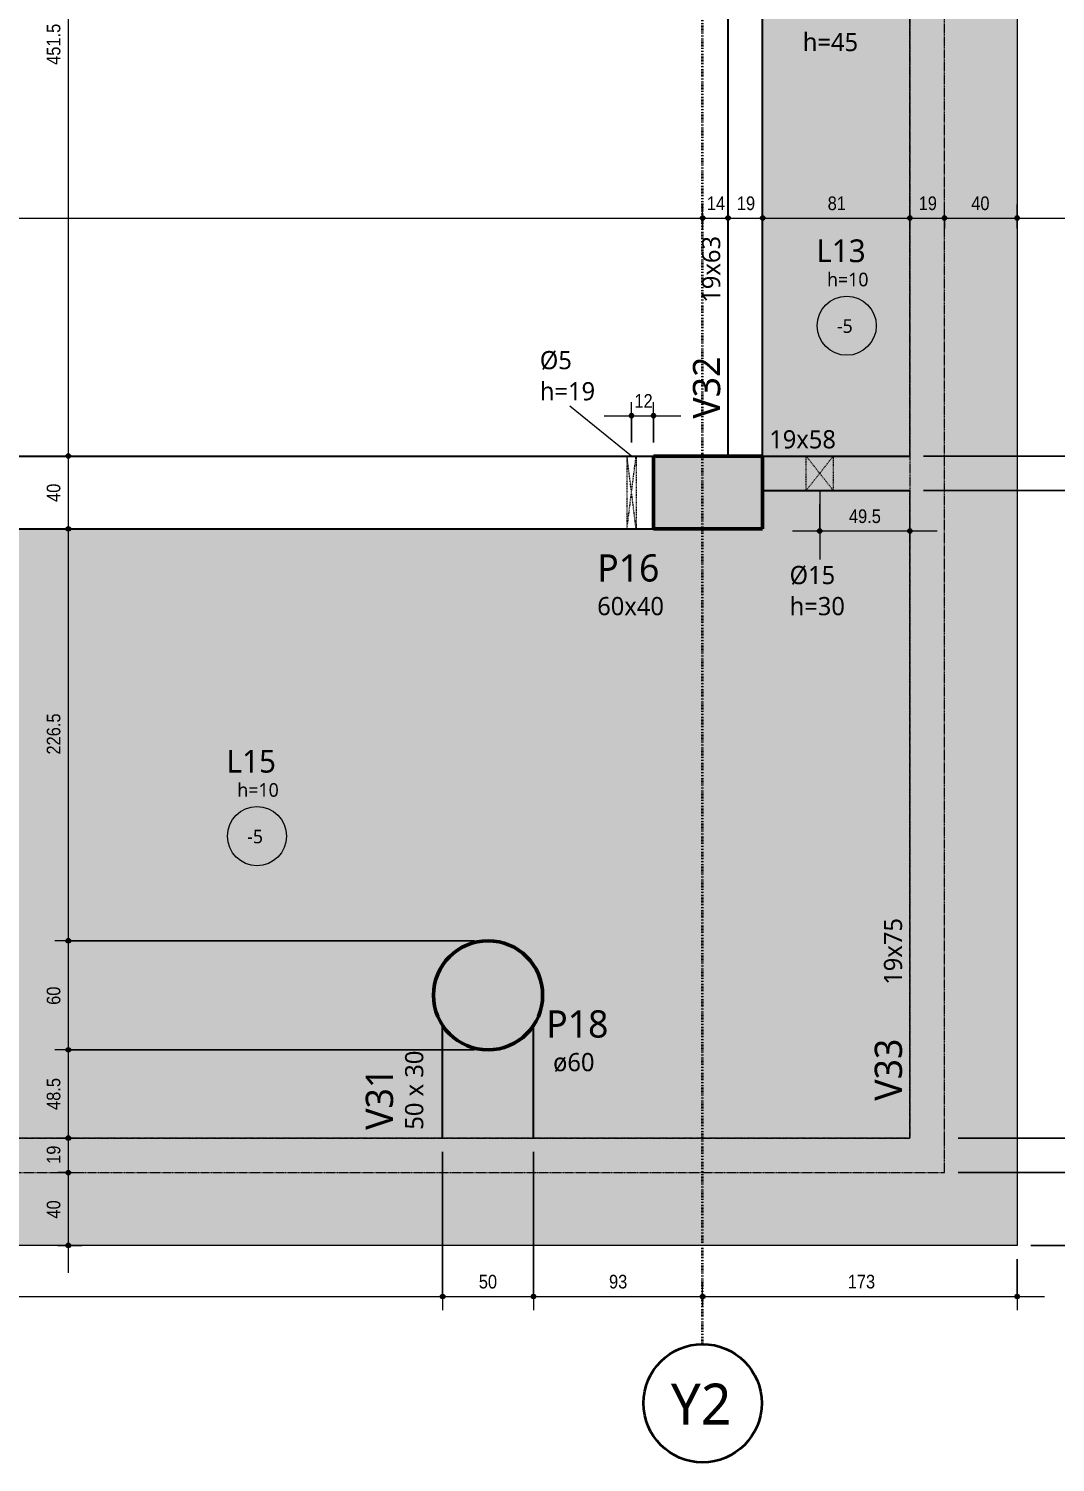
# Model space of a CAD drawing. Header units: centimetres. Extents: x -1475 to 26035, y -1239 to 84208.
# Drawn here: x 4920 to 5485, y -1239 to -451 of the extents above; entities that cross this region are included whole.
import ezdxf

# ---------------------------------------------------------------- set-up
doc = ezdxf.new("R2010")
doc.units = ezdxf.units.CM
for name, pattern in [('Dash dot', [1.5875, 0.635, -0.47625, 0, -0.47625]), ('Hidden', [0.714375, 0.47625, -0.238125]), ('Traço', [0.635, 0.3175, -0.3175])]:
    doc.linetypes.add(name, pattern=pattern)
for name, color, linetype, lineweight in [('A-ANNO-DIMS', 7, 'Continuous', 9), ('A-ANNO-DIMS-50', 7, 'Continuous', 9), ('A-DETL', 7, 'Hidden', 18), ('A-FLOR', 7, 'Continuous', 9), ('A-FLOR-IDEN', 7, 'Continuous', 9), ('A-GENM', 7, 'Continuous', 18), ('A-GENM-HDLN', 7, 'Traço', 18), ('A-GENM-IDEN', 7, 'Continuous', 9), ('S-BEAM', 7, 'Continuous', 9), ('S-BEAM-IDEN', 7, 'Continuous', 9), ('S-COLS', 7, 'Continuous', 9), ('S-COLS-IDEN', 7, 'Continuous', 9), ('S-GRID', 7, 'Continuous', 9), ('S-GRID-IDEN', 7, 'Continuous', 9)]:
    doc.layers.add(name, color=color, linetype=linetype, lineweight=lineweight)
doc.styles.add('Fira Sans', font='', dxfattribs={"width": 0.9, "height": 7.5})
doc.styles.add('Gadugi', font='gadugi.ttf', dxfattribs={"height": 15})
doc.styles.add('Gadugi_1', font='gadugi.ttf', dxfattribs={"height": 10})
doc.styles.add('Gadugi_3', font='gadugi.ttf', dxfattribs={"height": 7.5})
doc.styles.add('Gadugi_4', font='gadugi.ttf', dxfattribs={"height": 12.5})
doc.styles.add('Gadugi_5', font='gadugi.ttf', dxfattribs={"height": 22.5})
doc.styles.get('Fira Sans').set_extended_font_data('Fira Sans')
doc.dimstyles.new('PED_R80_1_5mm_ACIMA_As_ESQ__R00', dxfattribs={"dimscale": 30.48, "dimtxt": 10.229846, "dimasz": 0.328084, "dimexe": 0.246063, "dimexo": 0.246063, "dimgap": 0.049213, "dimtad": 1, "dimdec": 1, "dimrnd": 0.5, "dimdsep": 46, "dimtxsty": 'Fira Sans', "dimblk1": 'DOTSMALL', "dimblk2": 'DOTSMALL', "dimsah": 1, "dimcen": 0.09, "dimdle": 0.492126, "dimazin": 0, "dimtfac": 1, "dimtdec": 4, "dimtix": 1, "dimtmove": 0, "dimatfit": 3, "dimfxl": 1, "dimtvp": 1, "dimtolj": 1, "dimtzin": 0, "dimarcsym": 2})
doc.dimstyles.new('PED_R80_1_5mm_ACIMA_As_ESQ__R00_2', dxfattribs={"dimscale": 30.48, "dimtxt": 10.229846, "dimasz": 0.328084, "dimexe": 0.246063, "dimexo": 0.246063, "dimgap": 0.049213, "dimtad": 1, "dimdec": 1, "dimrnd": 0.5, "dimdsep": 46, "dimtxsty": 'Fira Sans', "dimblk1": 'DOTSMALL', "dimblk2": 'DOTSMALL', "dimsah": 1, "dimcen": 0.09, "dimdle": 0.492126, "dimazin": 0, "dimtfac": 1, "dimtdec": 4, "dimtix": 1, "dimtmove": 2, "dimatfit": 3, "dimfxl": 1, "dimtvp": 1, "dimtolj": 1, "dimtzin": 0, "dimarcsym": 2})

# ---------------------------------------------------------------- blocks, each defined once
blk = doc.blocks.new('PED_FURO_CIRCULAR_R04_2020 _INSTÂNCIA_ - FURO CIRC-V2-PL200 - FORMA DO DUPLEX INFERIOR')
at = {"layer": 'A-GENM-HDLN'}
for p, q in [((7.5, -9.5), (-7.5, 9.5)), ((-7.5, -9.5), (7.5, 9.5)), ((-7.5, -9.5), (-7.5, 9.5)), ((7.5, 9.5), (7.5, -9.5))]:
    blk.add_line(p, q, dxfattribs=at)
blk = doc.blocks.new('PED_FURO_CIRCULAR_R04_2020 _INSTÂNCIA_ - FURO CIRC-3759319-PL200 - FORMA DO DUPLEX INFERIOR')
at = {"layer": 'A-GENM-HDLN'}
for p, q in [((2.5, -20), (-2.5, 20)), ((-2.5, -20), (2.5, 20)), ((-2.5, -20), (-2.5, 20)), ((2.5, 20), (2.5, -20))]:
    blk.add_line(p, q, dxfattribs=at)
blk = doc.blocks.new('PED_TAG_LAJE_R01 - TÍTULO_ESPESSURA_REBAIXO-2413107-PL200 - FORMA DO DUPLEX INFERIOR')
at = {"layer": 'A-FLOR-IDEN'}
blk.add_circle((-0.046, -0.667), 0.325, dxfattribs=at)
blk = doc.blocks.new('Eixo - Y2-2173031-PL200 - FORMA DO DUPLEX INFERIOR')
at = {"layer": 'S-GRID-IDEN', "color": 40, "lineweight": 35, "true_color": 0xffc000}
blk.add_circle((0, 0), 0.65, dxfattribs=at)
blk = doc.blocks.new('DIMBLOCK52-PL200 - FORMA DO DUPLEX INFERIOR')
at = {"layer": 'A-ANNO-DIMS-50', "true_color": 0x000032}
h = blk.add_hatch(color=178, dxfattribs=at)
edge = h.paths.add_edge_path(flags=0)
edge.add_arc((4941.96, -234.25), 1.25, 0, 360)
h = blk.add_hatch(color=178, dxfattribs=at)
edge = h.paths.add_edge_path(flags=0)
edge.add_arc((4941.96, -685.75), 1.25, 0, 360)
at = {"layer": 'A-ANNO-DIMS-50', "color": 178, "true_color": 0x000032}
for p, q in [((4936.23, -234.25), (4949.46, -234.25)), ((4941.96, -234.25), (4936.23, -234.25)), ((4941.96, -234.25), (4941.96, -685.75)), ((4936.23, -685.75), (4949.46, -685.75)), ((4941.96, -685.75), (4936.23, -685.75))]:
    blk.add_line(p, q, dxfattribs=at)
for centre in [(4941.96, -234.25), (4941.96, -685.75)]:
    blk.add_circle(centre, 1.25, dxfattribs=at)
at = {"layer": 'A-ANNO-DIMS-50', "color": 0, "insert": (4930.07, -470.69), "char_height": 7.5, "width": 25.6533, "attachment_point": 1, "rotation": 90, "line_spacing_factor": 1.049215, "style": 'Fira Sans'}
blk.add_mtext('451.5', dxfattribs=at)
blk = doc.blocks.new('_DotSmall')
at = {"color": 0, "linetype": 'ByBlock', "const_width": 0.5}
blk.add_lwpolyline([(-0.0625, 0, 1), (0.0625, 0, 1)], format="xyb", close=True, dxfattribs=at)
blk = doc.blocks.new('DIMBLOCK53-PL200 - FORMA DO DUPLEX INFERIOR')
at = {"layer": 'A-ANNO-DIMS-50', "true_color": 0x000032}
h = blk.add_hatch(color=178, dxfattribs=at)
edge = h.paths.add_edge_path(flags=0)
edge.add_arc((4941.96, -685.75), 1.25, 0, 360)
h = blk.add_hatch(color=178, dxfattribs=at)
edge = h.paths.add_edge_path(flags=0)
edge.add_arc((4941.96, -725.75), 1.25, 0, 360)
at = {"layer": 'A-ANNO-DIMS-50', "color": 178, "true_color": 0x000032}
for p, q in [((4936.23, -685.75), (4949.46, -685.75)), ((4941.96, -685.75), (4936.23, -685.75)), ((4941.96, -685.75), (4941.96, -725.75)), ((4936.23, -725.75), (4949.46, -725.75)), ((4941.96, -725.75), (4936.23, -725.75))]:
    blk.add_line(p, q, dxfattribs=at)
for centre in [(4941.96, -685.75), (4941.96, -725.75)]:
    blk.add_circle(centre, 1.25, dxfattribs=at)
at = {"layer": 'A-ANNO-DIMS-50', "color": 0, "insert": (4930.07, -711), "char_height": 7.5, "width": 12.5906, "attachment_point": 1, "rotation": 90, "line_spacing_factor": 1.049215, "style": 'Fira Sans'}
blk.add_mtext('40', dxfattribs=at)
blk = doc.blocks.new('DIMBLOCK54-PL200 - FORMA DO DUPLEX INFERIOR')
at = {"layer": 'A-ANNO-DIMS-50', "true_color": 0x000032}
h = blk.add_hatch(color=178, dxfattribs=at)
edge = h.paths.add_edge_path(flags=0)
edge.add_arc((4941.96, -725.75), 1.25, 0, 360)
h = blk.add_hatch(color=178, dxfattribs=at)
edge = h.paths.add_edge_path(flags=0)
edge.add_arc((4941.96, -952.25), 1.25, 0, 360)
at = {"layer": 'A-ANNO-DIMS-50', "color": 178, "true_color": 0x000032}
for p, q in [((4936.23, -725.75), (4949.46, -725.75)), ((4941.96, -725.75), (4936.23, -725.75)), ((4941.96, -725.75), (4941.96, -952.25)), ((5165.33, -952.25), (4934.46, -952.25)), ((4941.96, -952.25), (5165.33, -952.25))]:
    blk.add_line(p, q, dxfattribs=at)
for centre in [(4941.96, -725.75), (4941.96, -952.25)]:
    blk.add_circle(centre, 1.25, dxfattribs=at)
at = {"layer": 'A-ANNO-DIMS-50', "color": 0, "insert": (4930.07, -849.89), "char_height": 7.5, "width": 26.1255, "attachment_point": 1, "rotation": 90, "line_spacing_factor": 1.049215, "style": 'Fira Sans'}
blk.add_mtext('226.5', dxfattribs=at)
blk = doc.blocks.new('DIMBLOCK55-PL200 - FORMA DO DUPLEX INFERIOR')
at = {"layer": 'A-ANNO-DIMS-50', "true_color": 0x000032}
h = blk.add_hatch(color=178, dxfattribs=at)
edge = h.paths.add_edge_path(flags=0)
edge.add_arc((4941.96, -952.25), 1.25, 0, 360)
h = blk.add_hatch(color=178, dxfattribs=at)
edge = h.paths.add_edge_path(flags=0)
edge.add_arc((4941.96, -1012.25), 1.25, 0, 360)
at = {"layer": 'A-ANNO-DIMS-50', "color": 178, "true_color": 0x000032}
for p, q in [((5165.33, -952.25), (4934.46, -952.25)), ((4941.96, -952.25), (4941.96, -1012.25)), ((4941.96, -952.25), (5165.33, -952.25)), ((5165.33, -1012.25), (4934.46, -1012.25)), ((4941.96, -1012.25), (5165.33, -1012.25))]:
    blk.add_line(p, q, dxfattribs=at)
for centre in [(4941.96, -952.25), (4941.96, -1012.25)]:
    blk.add_circle(centre, 1.25, dxfattribs=at)
at = {"layer": 'A-ANNO-DIMS-50', "color": 0, "insert": (4930.07, -987.5), "char_height": 7.5, "width": 12.5906, "attachment_point": 1, "rotation": 90, "line_spacing_factor": 1.049215, "style": 'Fira Sans'}
blk.add_mtext('60', dxfattribs=at)
blk = doc.blocks.new('DIMBLOCK56-PL200 - FORMA DO DUPLEX INFERIOR')
at = {"layer": 'A-ANNO-DIMS-50', "true_color": 0x000032}
h = blk.add_hatch(color=178, dxfattribs=at)
edge = h.paths.add_edge_path(flags=0)
edge.add_arc((4941.96, -1012.25), 1.25, 0, 360)
h = blk.add_hatch(color=178, dxfattribs=at)
edge = h.paths.add_edge_path(flags=0)
edge.add_arc((4941.96, -1060.75), 1.25, 0, 360)
at = {"layer": 'A-ANNO-DIMS-50', "color": 178, "true_color": 0x000032}
for p, q in [((5165.33, -1012.25), (4934.46, -1012.25)), ((4941.96, -1012.25), (4941.96, -1060.75)), ((4941.96, -1012.25), (5165.33, -1012.25)), ((4936.23, -1060.75), (4949.46, -1060.75)), ((4941.96, -1060.75), (4936.23, -1060.75))]:
    blk.add_line(p, q, dxfattribs=at)
for centre in [(4941.96, -1012.25), (4941.96, -1060.75)]:
    blk.add_circle(centre, 1.25, dxfattribs=at)
at = {"layer": 'A-ANNO-DIMS-50', "color": 0, "insert": (4930.07, -1045.29), "char_height": 7.5, "width": 21.0892, "attachment_point": 1, "rotation": 90, "line_spacing_factor": 1.049215, "style": 'Fira Sans'}
blk.add_mtext('48.5', dxfattribs=at)
blk = doc.blocks.new('DIMBLOCK57-PL200 - FORMA DO DUPLEX INFERIOR')
at = {"layer": 'A-ANNO-DIMS-50', "true_color": 0x000032}
h = blk.add_hatch(color=178, dxfattribs=at)
edge = h.paths.add_edge_path(flags=0)
edge.add_arc((4941.96, -1060.75), 1.25, 0, 360)
h = blk.add_hatch(color=178, dxfattribs=at)
edge = h.paths.add_edge_path(flags=0)
edge.add_arc((4941.96, -1079.75), 1.25, 0, 360)
at = {"layer": 'A-ANNO-DIMS-50', "color": 178, "true_color": 0x000032}
for p, q in [((4936.23, -1060.75), (4949.46, -1060.75)), ((4941.96, -1060.75), (4936.23, -1060.75)), ((4941.96, -1060.75), (4941.96, -1079.75)), ((4936.23, -1079.75), (4949.46, -1079.75)), ((4941.96, -1079.75), (4936.23, -1079.75))]:
    blk.add_line(p, q, dxfattribs=at)
for centre in [(4941.96, -1060.75), (4941.96, -1079.75)]:
    blk.add_circle(centre, 1.25, dxfattribs=at)
at = {"layer": 'A-ANNO-DIMS-50', "color": 0, "insert": (4930.07, -1074.91), "char_height": 7.5, "width": 11.1741, "attachment_point": 1, "rotation": 90, "line_spacing_factor": 1.049215, "style": 'Fira Sans'}
blk.add_mtext('19', dxfattribs=at)
blk = doc.blocks.new('DIMBLOCK58-PL200 - FORMA DO DUPLEX INFERIOR')
at = {"layer": 'A-ANNO-DIMS-50', "true_color": 0x000032}
h = blk.add_hatch(color=178, dxfattribs=at)
edge = h.paths.add_edge_path(flags=0)
edge.add_arc((4941.96, -1079.75), 1.25, 0, 360)
h = blk.add_hatch(color=178, dxfattribs=at)
edge = h.paths.add_edge_path(flags=0)
edge.add_arc((4941.96, -1119.75), 1.25, 0, 360)
at = {"layer": 'A-ANNO-DIMS-50', "color": 178, "true_color": 0x000032}
for p, q in [((4936.23, -1079.75), (4949.46, -1079.75)), ((4941.96, -1079.75), (4936.23, -1079.75)), ((4941.96, -1079.75), (4941.96, -1134.75)), ((4936.23, -1119.75), (4949.46, -1119.75)), ((4941.96, -1119.75), (4936.23, -1119.75))]:
    blk.add_line(p, q, dxfattribs=at)
for centre in [(4941.96, -1079.75), (4941.96, -1119.75)]:
    blk.add_circle(centre, 1.25, dxfattribs=at)
at = {"layer": 'A-ANNO-DIMS-50', "color": 0, "insert": (4930.07, -1105), "char_height": 7.5, "width": 12.5906, "attachment_point": 1, "rotation": 90, "line_spacing_factor": 1.049215, "style": 'Fira Sans'}
blk.add_mtext('40', dxfattribs=at)
blk = doc.blocks.new('DIMBLOCK65-PL200 - FORMA DO DUPLEX INFERIOR')
at = {"layer": 'A-ANNO-DIMS-50', "true_color": 0x000032}
h = blk.add_hatch(color=178, dxfattribs=at)
edge = h.paths.add_edge_path(flags=0)
edge.add_arc((5528.12, -389.75), 1.25, 0, 360)
h = blk.add_hatch(color=178, dxfattribs=at)
edge = h.paths.add_edge_path(flags=0)
edge.add_arc((5528.12, -685.75), 1.25, 0, 360)
at = {"layer": 'A-ANNO-DIMS-50', "color": 178, "true_color": 0x000032}
for p, q in [((5431.33, -389.75), (5535.62, -389.75)), ((5528.12, -389.75), (5431.33, -389.75)), ((5528.12, -389.75), (5528.12, -685.75)), ((5412.33, -685.75), (5535.62, -685.75)), ((5528.12, -685.75), (5412.33, -685.75))]:
    blk.add_line(p, q, dxfattribs=at)
for centre in [(5528.12, -389.75), (5528.12, -685.75)]:
    blk.add_circle(centre, 1.25, dxfattribs=at)
at = {"layer": 'A-ANNO-DIMS-50', "color": 0, "insert": (5516.23, -545.23), "char_height": 7.5, "width": 17.9416, "attachment_point": 1, "rotation": 90, "line_spacing_factor": 1.049215, "style": 'Fira Sans'}
blk.add_mtext('296', dxfattribs=at)
blk = doc.blocks.new('DIMBLOCK66-PL200 - FORMA DO DUPLEX INFERIOR')
at = {"layer": 'A-ANNO-DIMS-50', "true_color": 0x000032}
h = blk.add_hatch(color=178, dxfattribs=at)
edge = h.paths.add_edge_path(flags=0)
edge.add_arc((5528.12, -685.75), 1.25, 0, 360)
h = blk.add_hatch(color=178, dxfattribs=at)
edge = h.paths.add_edge_path(flags=0)
edge.add_arc((5528.12, -704.75), 1.25, 0, 360)
at = {"layer": 'A-ANNO-DIMS-50', "color": 178, "true_color": 0x000032}
for p, q in [((5412.33, -685.75), (5535.62, -685.75)), ((5528.12, -685.75), (5412.33, -685.75)), ((5528.12, -685.75), (5528.12, -704.75)), ((5412.33, -704.75), (5535.62, -704.75)), ((5528.12, -704.75), (5412.33, -704.75))]:
    blk.add_line(p, q, dxfattribs=at)
for centre in [(5528.12, -685.75), (5528.12, -704.75)]:
    blk.add_circle(centre, 1.25, dxfattribs=at)
at = {"layer": 'A-ANNO-DIMS-50', "color": 0, "insert": (5516.23, -699.91), "char_height": 7.5, "width": 11.1741, "attachment_point": 1, "rotation": 90, "line_spacing_factor": 1.049215, "style": 'Fira Sans'}
blk.add_mtext('19', dxfattribs=at)
blk = doc.blocks.new('DIMBLOCK67-PL200 - FORMA DO DUPLEX INFERIOR')
at = {"layer": 'A-ANNO-DIMS-50', "true_color": 0x000032}
h = blk.add_hatch(color=178, dxfattribs=at)
edge = h.paths.add_edge_path(flags=0)
edge.add_arc((5528.12, -704.75), 1.25, 0, 360)
h = blk.add_hatch(color=178, dxfattribs=at)
edge = h.paths.add_edge_path(flags=0)
edge.add_arc((5528.12, -1060.75), 1.25, 0, 360)
at = {"layer": 'A-ANNO-DIMS-50', "color": 178, "true_color": 0x000032}
for p, q in [((5412.33, -704.75), (5535.62, -704.75)), ((5528.12, -704.75), (5412.33, -704.75)), ((5528.12, -704.75), (5528.12, -1060.75)), ((5431.33, -1060.75), (5535.62, -1060.75)), ((5528.12, -1060.75), (5431.33, -1060.75))]:
    blk.add_line(p, q, dxfattribs=at)
for centre in [(5528.12, -704.75), (5528.12, -1060.75)]:
    blk.add_circle(centre, 1.25, dxfattribs=at)
at = {"layer": 'A-ANNO-DIMS-50', "color": 0, "insert": (5516.23, -890.16), "char_height": 7.5, "width": 17.7842, "attachment_point": 1, "rotation": 90, "line_spacing_factor": 1.049215, "style": 'Fira Sans'}
blk.add_mtext('356', dxfattribs=at)
blk = doc.blocks.new('DIMBLOCK68-PL200 - FORMA DO DUPLEX INFERIOR')
at = {"layer": 'A-ANNO-DIMS-50', "true_color": 0x000032}
h = blk.add_hatch(color=178, dxfattribs=at)
edge = h.paths.add_edge_path(flags=0)
edge.add_arc((5528.12, -1060.75), 1.25, 0, 360)
h = blk.add_hatch(color=178, dxfattribs=at)
edge = h.paths.add_edge_path(flags=0)
edge.add_arc((5528.12, -1079.75), 1.25, 0, 360)
at = {"layer": 'A-ANNO-DIMS-50', "color": 178, "true_color": 0x000032}
for p, q in [((5431.33, -1060.75), (5535.62, -1060.75)), ((5528.12, -1060.75), (5431.33, -1060.75)), ((5528.12, -1060.75), (5528.12, -1079.75)), ((5431.33, -1079.75), (5535.62, -1079.75)), ((5528.12, -1079.75), (5431.33, -1079.75))]:
    blk.add_line(p, q, dxfattribs=at)
for centre in [(5528.12, -1060.75), (5528.12, -1079.75)]:
    blk.add_circle(centre, 1.25, dxfattribs=at)
at = {"layer": 'A-ANNO-DIMS-50', "color": 0, "insert": (5516.23, -1074.91), "char_height": 7.5, "width": 11.1741, "attachment_point": 1, "rotation": 90, "line_spacing_factor": 1.049215, "style": 'Fira Sans'}
blk.add_mtext('19', dxfattribs=at)
blk = doc.blocks.new('DIMBLOCK69-PL200 - FORMA DO DUPLEX INFERIOR')
at = {"layer": 'A-ANNO-DIMS-50', "true_color": 0x000032}
h = blk.add_hatch(color=178, dxfattribs=at)
edge = h.paths.add_edge_path(flags=0)
edge.add_arc((5528.12, -1079.75), 1.25, 0, 360)
h = blk.add_hatch(color=178, dxfattribs=at)
edge = h.paths.add_edge_path(flags=0)
edge.add_arc((5528.12, -1119.75), 1.25, 0, 360)
at = {"layer": 'A-ANNO-DIMS-50', "color": 178, "true_color": 0x000032}
for p, q in [((5431.33, -1079.75), (5535.62, -1079.75)), ((5528.12, -1079.75), (5431.33, -1079.75)), ((5528.12, -1079.75), (5528.12, -1134.75)), ((5471.33, -1119.75), (5535.62, -1119.75)), ((5528.12, -1119.75), (5471.33, -1119.75))]:
    blk.add_line(p, q, dxfattribs=at)
for centre in [(5528.12, -1079.75), (5528.12, -1119.75)]:
    blk.add_circle(centre, 1.25, dxfattribs=at)
at = {"layer": 'A-ANNO-DIMS-50', "color": 0, "insert": (5516.23, -1105), "char_height": 7.5, "width": 12.5906, "attachment_point": 1, "rotation": 90, "line_spacing_factor": 1.049215, "style": 'Fira Sans'}
blk.add_mtext('40', dxfattribs=at)
blk = doc.blocks.new('DIMBLOCK81-PL200 - FORMA DO DUPLEX INFERIOR')
at = {"layer": 'A-ANNO-DIMS-50', "true_color": 0x000032}
h = blk.add_hatch(color=178, dxfattribs=at)
edge = h.paths.add_edge_path(flags=0)
edge.add_arc((4521.83, -1147.81), 1.25, 0, 360)
h = blk.add_hatch(color=178, dxfattribs=at)
edge = h.paths.add_edge_path(flags=0)
edge.add_arc((5147.83, -1147.81), 1.25, 0, 360)
at = {"layer": 'A-ANNO-DIMS-50', "color": 178, "true_color": 0x000032}
for p, q in [((5147.83, -1068.25), (5147.83, -1155.31)), ((5147.83, -1147.81), (5147.83, -1068.25)), ((4521.83, -1087.25), (4521.83, -1155.31)), ((4521.83, -1147.81), (4521.83, -1087.25)), ((4521.83, -1147.81), (5147.83, -1147.81))]:
    blk.add_line(p, q, dxfattribs=at)
for centre in [(4521.83, -1147.81), (5147.83, -1147.81)]:
    blk.add_circle(centre, 1.25, dxfattribs=at)
at = {"layer": 'A-ANNO-DIMS-50', "color": 0, "insert": (4827.35, -1135.92), "char_height": 7.5, "width": 17.9416, "attachment_point": 1, "rotation": 0.00004, "line_spacing_factor": 1.049215, "style": 'Fira Sans'}
blk.add_mtext('626', dxfattribs=at)
blk = doc.blocks.new('DIMBLOCK82-PL200 - FORMA DO DUPLEX INFERIOR')
at = {"layer": 'A-ANNO-DIMS-50', "true_color": 0x000032}
h = blk.add_hatch(color=178, dxfattribs=at)
edge = h.paths.add_edge_path(flags=0)
edge.add_arc((5147.83, -1147.81), 1.25, 0, 360)
h = blk.add_hatch(color=178, dxfattribs=at)
edge = h.paths.add_edge_path(flags=0)
edge.add_arc((5197.83, -1147.81), 1.25, 0, 360)
at = {"layer": 'A-ANNO-DIMS-50', "color": 178, "true_color": 0x000032}
for p, q in [((5147.83, -1068.25), (5147.83, -1155.31)), ((5147.83, -1147.81), (5147.83, -1068.25)), ((5197.83, -1068.25), (5197.83, -1155.31)), ((5197.83, -1147.81), (5197.83, -1068.25)), ((5147.83, -1147.81), (5197.83, -1147.81))]:
    blk.add_line(p, q, dxfattribs=at)
for centre in [(5147.83, -1147.81), (5197.83, -1147.81)]:
    blk.add_circle(centre, 1.25, dxfattribs=at)
at = {"layer": 'A-ANNO-DIMS-50', "color": 0, "insert": (5167.72, -1135.92), "char_height": 7.5, "width": 12.2758, "attachment_point": 1, "rotation": 0.00004, "line_spacing_factor": 1.049215, "style": 'Fira Sans'}
blk.add_mtext('50', dxfattribs=at)
blk = doc.blocks.new('DIMBLOCK83-PL200 - FORMA DO DUPLEX INFERIOR')
at = {"layer": 'A-ANNO-DIMS-50', "true_color": 0x000032}
h = blk.add_hatch(color=178, dxfattribs=at)
edge = h.paths.add_edge_path(flags=0)
edge.add_arc((5197.83, -1147.81), 1.25, 0, 360)
h = blk.add_hatch(color=178, dxfattribs=at)
edge = h.paths.add_edge_path(flags=0)
edge.add_arc((5290.83, -1147.81), 1.25, 0, 360)
at = {"layer": 'A-ANNO-DIMS-50', "color": 178, "true_color": 0x000032}
for p, q in [((5197.83, -1068.25), (5197.83, -1155.31)), ((5197.83, -1147.81), (5197.83, -1068.25)), ((5290.83, -1153.54), (5290.83, -1140.31)), ((5197.83, -1147.81), (5290.83, -1147.81)), ((5290.83, -1147.81), (5290.83, -1153.54))]:
    blk.add_line(p, q, dxfattribs=at)
for centre in [(5197.83, -1147.81), (5290.83, -1147.81)]:
    blk.add_circle(centre, 1.25, dxfattribs=at)
at = {"layer": 'A-ANNO-DIMS-50', "color": 0, "insert": (5239.35, -1135.92), "char_height": 7.5, "width": 11.9611, "attachment_point": 1, "rotation": 0.00004, "line_spacing_factor": 1.049215, "style": 'Fira Sans'}
blk.add_mtext('93', dxfattribs=at)
blk = doc.blocks.new('DIMBLOCK84-PL200 - FORMA DO DUPLEX INFERIOR')
at = {"layer": 'A-ANNO-DIMS-50', "true_color": 0x000032}
h = blk.add_hatch(color=178, dxfattribs=at)
edge = h.paths.add_edge_path(flags=0)
edge.add_arc((5290.83, -1147.81), 1.25, 0, 360)
h = blk.add_hatch(color=178, dxfattribs=at)
edge = h.paths.add_edge_path(flags=0)
edge.add_arc((5463.83, -1147.81), 1.25, 0, 360)
at = {"layer": 'A-ANNO-DIMS-50', "color": 178, "true_color": 0x000032}
for p, q in [((5463.83, -1127.25), (5463.83, -1155.31)), ((5463.83, -1147.81), (5463.83, -1127.25)), ((5290.83, -1153.54), (5290.83, -1140.31)), ((5290.83, -1147.81), (5478.83, -1147.81)), ((5290.83, -1147.81), (5290.83, -1153.54))]:
    blk.add_line(p, q, dxfattribs=at)
for centre in [(5290.83, -1147.81), (5463.83, -1147.81)]:
    blk.add_circle(centre, 1.25, dxfattribs=at)
at = {"layer": 'A-ANNO-DIMS-50', "color": 0, "insert": (5370.64, -1135.92), "char_height": 7.5, "width": 16.053, "attachment_point": 1, "rotation": 0.00004, "line_spacing_factor": 1.049215, "style": 'Fira Sans'}
blk.add_mtext('173', dxfattribs=at)
blk = doc.blocks.new('DIMBLOCK97-PL200 - FORMA DO DUPLEX INFERIOR')
at = {"layer": 'A-ANNO-DIMS-50', "true_color": 0x000032}
h = blk.add_hatch(color=178, dxfattribs=at)
edge = h.paths.add_edge_path(flags=0)
edge.add_arc((4521.83, -554.92), 1.25, 0, 360)
h = blk.add_hatch(color=178, dxfattribs=at)
edge = h.paths.add_edge_path(flags=0)
edge.add_arc((5290.83, -554.92), 1.25, 0, 360)
at = {"layer": 'A-ANNO-DIMS-50', "color": 178, "true_color": 0x000032}
for p, q in [((4521.83, -678.25), (4521.83, -547.42)), ((5290.83, -560.66), (5290.83, -547.42)), ((4521.83, -554.92), (5290.83, -554.92)), ((4521.83, -554.92), (4521.83, -678.25)), ((5290.83, -554.92), (5290.83, -560.66))]:
    blk.add_line(p, q, dxfattribs=at)
for centre in [(4521.83, -554.92), (5290.83, -554.92)]:
    blk.add_circle(centre, 1.25, dxfattribs=at)
at = {"layer": 'A-ANNO-DIMS-50', "color": 0, "insert": (4899.05, -543.04), "char_height": 7.5, "width": 17.4694, "attachment_point": 1, "rotation": 0.00004, "line_spacing_factor": 1.049215, "style": 'Fira Sans'}
blk.add_mtext('769', dxfattribs=at)
blk = doc.blocks.new('DIMBLOCK98-PL200 - FORMA DO DUPLEX INFERIOR')
at = {"layer": 'A-ANNO-DIMS-50', "true_color": 0x000032}
h = blk.add_hatch(color=178, dxfattribs=at)
edge = h.paths.add_edge_path(flags=0)
edge.add_arc((5290.83, -554.92), 1.25, 0, 360)
h = blk.add_hatch(color=178, dxfattribs=at)
edge = h.paths.add_edge_path(flags=0)
edge.add_arc((5304.83, -554.92), 1.25, 0, 360)
at = {"layer": 'A-ANNO-DIMS-50', "color": 178, "true_color": 0x000032}
for p, q in [((5290.83, -560.66), (5290.83, -547.42)), ((5304.83, -560.66), (5304.83, -547.42)), ((5290.83, -554.92), (5304.83, -554.92)), ((5290.83, -554.92), (5290.83, -560.66)), ((5304.83, -554.92), (5304.83, -560.66))]:
    blk.add_line(p, q, dxfattribs=at)
for centre in [(5290.83, -554.92), (5304.83, -554.92)]:
    blk.add_circle(centre, 1.25, dxfattribs=at)
at = {"layer": 'A-ANNO-DIMS-50', "color": 0, "insert": (5293.17, -543.04), "char_height": 7.5, "width": 11.1741, "attachment_point": 1, "rotation": 0.00004, "line_spacing_factor": 1.049215, "style": 'Fira Sans'}
blk.add_mtext('14', dxfattribs=at)
blk = doc.blocks.new('DIMBLOCK99-PL200 - FORMA DO DUPLEX INFERIOR')
at = {"layer": 'A-ANNO-DIMS-50', "true_color": 0x000032}
h = blk.add_hatch(color=178, dxfattribs=at)
edge = h.paths.add_edge_path(flags=0)
edge.add_arc((5304.83, -554.92), 1.25, 0, 360)
h = blk.add_hatch(color=178, dxfattribs=at)
edge = h.paths.add_edge_path(flags=0)
edge.add_arc((5323.83, -554.92), 1.25, 0, 360)
at = {"layer": 'A-ANNO-DIMS-50', "color": 178, "true_color": 0x000032}
for p, q in [((5304.83, -560.66), (5304.83, -547.42)), ((5323.83, -560.66), (5323.83, -547.42)), ((5304.83, -554.92), (5323.83, -554.92)), ((5304.83, -554.92), (5304.83, -560.66)), ((5323.83, -554.92), (5323.83, -560.66))]:
    blk.add_line(p, q, dxfattribs=at)
for centre in [(5304.83, -554.92), (5323.83, -554.92)]:
    blk.add_circle(centre, 1.25, dxfattribs=at)
at = {"layer": 'A-ANNO-DIMS-50', "color": 0, "insert": (5309.67, -543.04), "char_height": 7.5, "width": 11.1741, "attachment_point": 1, "rotation": 0.00004, "line_spacing_factor": 1.049215, "style": 'Fira Sans'}
blk.add_mtext('19', dxfattribs=at)
blk = doc.blocks.new('DIMBLOCK100-PL200 - FORMA DO DUPLEX INFERIOR')
at = {"layer": 'A-ANNO-DIMS-50', "true_color": 0x000032}
h = blk.add_hatch(color=178, dxfattribs=at)
edge = h.paths.add_edge_path(flags=0)
edge.add_arc((5323.83, -554.92), 1.25, 0, 360)
h = blk.add_hatch(color=178, dxfattribs=at)
edge = h.paths.add_edge_path(flags=0)
edge.add_arc((5404.83, -554.92), 1.25, 0, 360)
at = {"layer": 'A-ANNO-DIMS-50', "color": 178, "true_color": 0x000032}
for p, q in [((5323.83, -560.66), (5323.83, -547.42)), ((5404.83, -560.66), (5404.83, -547.42)), ((5323.83, -554.92), (5404.83, -554.92)), ((5323.83, -554.92), (5323.83, -560.66)), ((5404.83, -554.92), (5404.83, -560.66))]:
    blk.add_line(p, q, dxfattribs=at)
for centre in [(5323.83, -554.92), (5404.83, -554.92)]:
    blk.add_circle(centre, 1.25, dxfattribs=at)
at = {"layer": 'A-ANNO-DIMS-50', "color": 0, "insert": (5359.61, -543.04), "char_height": 7.5, "width": 11.3315, "attachment_point": 1, "rotation": 0.00004, "line_spacing_factor": 1.049215, "style": 'Fira Sans'}
blk.add_mtext('81', dxfattribs=at)
blk = doc.blocks.new('DIMBLOCK101-PL200 - FORMA DO DUPLEX INFERIOR')
at = {"layer": 'A-ANNO-DIMS-50', "true_color": 0x000032}
h = blk.add_hatch(color=178, dxfattribs=at)
edge = h.paths.add_edge_path(flags=0)
edge.add_arc((5404.83, -554.92), 1.25, 0, 360)
h = blk.add_hatch(color=178, dxfattribs=at)
edge = h.paths.add_edge_path(flags=0)
edge.add_arc((5423.83, -554.92), 1.25, 0, 360)
at = {"layer": 'A-ANNO-DIMS-50', "color": 178, "true_color": 0x000032}
for p, q in [((5404.83, -560.66), (5404.83, -547.42)), ((5423.83, -560.66), (5423.83, -547.42)), ((5404.83, -554.92), (5423.83, -554.92)), ((5404.83, -554.92), (5404.83, -560.66)), ((5423.83, -554.92), (5423.83, -560.66))]:
    blk.add_line(p, q, dxfattribs=at)
for centre in [(5404.83, -554.92), (5423.83, -554.92)]:
    blk.add_circle(centre, 1.25, dxfattribs=at)
at = {"layer": 'A-ANNO-DIMS-50', "color": 0, "insert": (5409.67, -543.04), "char_height": 7.5, "width": 11.1741, "attachment_point": 1, "rotation": 0.00004, "line_spacing_factor": 1.049215, "style": 'Fira Sans'}
blk.add_mtext('19', dxfattribs=at)
blk = doc.blocks.new('DIMBLOCK102-PL200 - FORMA DO DUPLEX INFERIOR')
at = {"layer": 'A-ANNO-DIMS-50', "true_color": 0x000032}
h = blk.add_hatch(color=178, dxfattribs=at)
edge = h.paths.add_edge_path(flags=0)
edge.add_arc((5423.83, -554.92), 1.25, 0, 360)
h = blk.add_hatch(color=178, dxfattribs=at)
edge = h.paths.add_edge_path(flags=0)
edge.add_arc((5463.83, -554.92), 1.25, 0, 360)
at = {"layer": 'A-ANNO-DIMS-50', "color": 178, "true_color": 0x000032}
for p, q in [((5423.83, -560.66), (5423.83, -547.42)), ((5463.83, -560.66), (5463.83, -547.42)), ((5423.83, -554.92), (5463.83, -554.92)), ((5423.83, -554.92), (5423.83, -560.66)), ((5463.83, -554.92), (5463.83, -560.66))]:
    blk.add_line(p, q, dxfattribs=at)
for centre in [(5423.83, -554.92), (5463.83, -554.92)]:
    blk.add_circle(centre, 1.25, dxfattribs=at)
at = {"layer": 'A-ANNO-DIMS-50', "color": 0, "insert": (5438.58, -543.04), "char_height": 7.5, "width": 12.5906, "attachment_point": 1, "rotation": 0.00004, "line_spacing_factor": 1.049215, "style": 'Fira Sans'}
blk.add_mtext('40', dxfattribs=at)
blk = doc.blocks.new('DIMBLOCK103-PL200 - FORMA DO DUPLEX INFERIOR')
at = {"layer": 'A-ANNO-DIMS-50', "true_color": 0x000032}
h = blk.add_hatch(color=178, dxfattribs=at)
edge = h.paths.add_edge_path(flags=0)
edge.add_arc((5463.83, -554.92), 1.25, 0, 360)
h = blk.add_hatch(color=178, dxfattribs=at)
edge = h.paths.add_edge_path(flags=0)
edge.add_arc((5578.83, -554.92), 1.25, 0, 360)
at = {"layer": 'A-ANNO-DIMS-50', "color": 178, "true_color": 0x000032}
for p, q in [((5578.83, -222.25), (5578.83, -562.42)), ((5578.83, -554.92), (5578.83, -222.25)), ((5463.83, -560.66), (5463.83, -547.42)), ((5463.83, -554.92), (5578.83, -554.92)), ((5463.83, -554.92), (5463.83, -560.66))]:
    blk.add_line(p, q, dxfattribs=at)
for centre in [(5463.83, -554.92), (5578.83, -554.92)]:
    blk.add_circle(centre, 1.25, dxfattribs=at)
at = {"layer": 'A-ANNO-DIMS-50', "color": 0, "insert": (5494.89, -543.04), "char_height": 7.5, "width": 15.8956, "attachment_point": 1, "rotation": 0.00004, "line_spacing_factor": 1.049215, "style": 'Fira Sans'}
blk.add_mtext('115', dxfattribs=at)
blk = doc.blocks.new('DIMBLOCK223-PL200 - FORMA DO DUPLEX INFERIOR')
at = {"layer": 'A-ANNO-DIMS-50', "true_color": 0x000032}
h = blk.add_hatch(color=178, dxfattribs=at)
edge = h.paths.add_edge_path(flags=0)
edge.add_arc((5355.22, -726.97), 1.25, 0, 360)
h = blk.add_hatch(color=178, dxfattribs=at)
edge = h.paths.add_edge_path(flags=0)
edge.add_arc((5404.83, -726.97), 1.25, 0, 360)
at = {"layer": 'A-ANNO-DIMS-50', "color": 178, "true_color": 0x000032}
for p, q in [((5355.22, -712.25), (5355.22, -734.47)), ((5355.22, -726.97), (5355.22, -712.25)), ((5404.83, -732.71), (5404.83, -719.47)), ((5340.22, -726.97), (5419.83, -726.97)), ((5404.83, -726.97), (5404.83, -732.71))]:
    blk.add_line(p, q, dxfattribs=at)
for centre in [(5355.22, -726.97), (5404.83, -726.97)]:
    blk.add_circle(centre, 1.25, dxfattribs=at)
at = {"layer": 'A-ANNO-DIMS-50', "color": 0, "insert": (5371.3, -715.09), "char_height": 7.5, "width": 20.9318, "attachment_point": 1, "line_spacing_factor": 1.049215, "style": 'Fira Sans'}
blk.add_mtext('49.5', dxfattribs=at)
blk = doc.blocks.new('DIMBLOCK224-PL200 - FORMA DO DUPLEX INFERIOR')
at = {"layer": 'A-ANNO-DIMS-50', "true_color": 0x000032}
h = blk.add_hatch(color=178, dxfattribs=at)
edge = h.paths.add_edge_path(flags=0)
edge.add_arc((5251.74, -663.59), 1.25, 0, 360)
h = blk.add_hatch(color=178, dxfattribs=at)
edge = h.paths.add_edge_path(flags=0)
edge.add_arc((5263.83, -663.59), 1.25, 0, 360)
at = {"layer": 'A-ANNO-DIMS-50', "color": 178, "true_color": 0x000032}
for p, q in [((5251.74, -678.25), (5251.74, -656.09)), ((5263.83, -678.25), (5263.83, -656.09)), ((5236.74, -663.59), (5278.83, -663.59)), ((5251.74, -663.59), (5251.74, -678.25)), ((5263.83, -663.59), (5263.83, -678.25))]:
    blk.add_line(p, q, dxfattribs=at)
for centre in [(5251.74, -663.59), (5263.83, -663.59)]:
    blk.add_circle(centre, 1.25, dxfattribs=at)
at = {"layer": 'A-ANNO-DIMS-50', "color": 0, "insert": (5253.32, -651.7), "char_height": 7.5, "width": 10.702, "attachment_point": 1, "line_spacing_factor": 1.049215, "style": 'Fira Sans'}
blk.add_mtext('12', dxfattribs=at)

msp = doc.modelspace()

# ---------------------------------------------------------------- hatches: boundary and pattern name
at = {"layer": 'A-DETL', "linetype": 'Continuous', "true_color": 0xccffcc}
for points in [[(5404.83, -1060.75), (5423.83, -1060.75), (5423.83, -389.75), (5404.83, -389.75), (5404.83, -994.35)], [(5423.83, -1079.75), (5423.83, -1060.75), (4521.83, -1060.75), (4521.83, -1079.75), (5260.66, -1079.75)]]:
    msp.add_hatch(color=254, dxfattribs=at).paths.add_polyline_path(points, flags=0)
at = {"layer": 'A-FLOR', "lineweight": 18, "true_color": 0xe6b8b7}
msp.add_hatch(color=9, dxfattribs=at).paths.add_polyline_path([(4339.27, -1119.75), (5463.83, -1119.75), (5463.83, -214.75), (5423.83, -214.75), (5423.83, -1079.75), (3144.83, -1079.75), (3144.83, -214.75), (3104.83, -214.75), (3104.83, -1119.75), (4070.83, -1119.75)], flags=0)
at = {"layer": 'A-FLOR', "lineweight": 18, "true_color": 0xd9d9d9}
for points in [[(5323.83, -685.75), (5404.83, -685.75), (5404.83, -389.75), (5378.88, -389.75), (5378.88, -404.68), (5363.88, -404.68), (5363.88, -389.75), (5323.83, -389.77), (5323.83, -602.41)], [(4521.83, -1060.75), (5147.83, -1060.75), (5147.83, -998.81), (5145.11, -993.73), (5143.41, -988.1), (5142.83, -982.25), (5143.41, -976.4), (5145.11, -970.77), (5147.89, -965.58), (5151.62, -961.04), (5156.16, -957.31), (5161.35, -954.53), (5166.98, -952.83), (5172.83, -952.25), (5178.68, -952.83), (5184.31, -954.53), (5189.5, -957.31), (5194.04, -961.04), (5197.77, -965.58), (5200.55, -970.77), (5202.25, -976.4), (5202.83, -982.25), (5202.25, -988.1), (5200.55, -993.73), (5197.83, -998.92), (5197.83, -1060.75), (5404.83, -1060.75), (5404.83, -704.75), (5323.83, -704.75), (5323.83, -725.75), (4521.83, -725.75), (4521.83, -808.7), (4536.74, -808.7), (4536.74, -856.7), (4521.83, -856.7), (4521.83, -994.35)]]:
    msp.add_hatch(color=254, dxfattribs=at).paths.add_polyline_path(points, flags=0)
at = {"layer": 'S-BEAM', "true_color": 0xd9d9d9}
for points in [[(5323.83, -704.75), (5404.83, -704.75), (5404.83, -685.75), (5323.83, -685.75)], [(5168.52, -1060.75), (5197.83, -1060.75), (5197.77, -998.92), (5194.04, -1003.46), (5189.5, -1007.19), (5184.31, -1009.97), (5178.68, -1011.67), (5172.83, -1012.25), (5166.96, -1011.67), (5161.31, -1009.95), (5156.11, -1007.16), (5151.56, -1003.41), (5147.83, -998.92), (5147.83, -1060.75)]]:
    msp.add_hatch(color=254, dxfattribs=at).paths.add_polyline_path(points, flags=0)
at = {"layer": 'S-COLS', "true_color": 0x808080}
for points in [[(5323.83, -725.75), (5323.83, -685.75), (5263.83, -685.75), (5263.83, -725.75)], [(5172.83, -1012.25), (5178.68, -1011.67), (5184.31, -1009.97), (5189.5, -1007.19), (5194.04, -1003.46), (5197.77, -998.92), (5200.55, -993.73), (5202.25, -988.1), (5202.83, -982.25), (5202.25, -976.4), (5200.55, -970.77), (5197.77, -965.58), (5194.04, -961.04), (5189.5, -957.31), (5184.31, -954.53), (5178.68, -952.83), (5172.83, -952.25), (5166.98, -952.83), (5161.35, -954.53), (5156.16, -957.31), (5151.62, -961.04), (5147.89, -965.58), (5145.11, -970.77), (5143.41, -976.4), (5142.83, -982.25), (5143.41, -988.1), (5145.11, -993.73), (5147.89, -998.92), (5151.62, -1003.46), (5156.16, -1007.19), (5161.35, -1009.97), (5166.98, -1011.67), (5168.52, -1011.83)]]:
    msp.add_hatch(color=8, dxfattribs=at).paths.add_polyline_path(points, flags=0)

# ---------------------------------------------------------------- linework, layer by layer
at = {"layer": 'A-DETL'}
for p, q in [((5404.83, -389.75), (5404.83, -1060.75)), ((5404.83, -685.75), (5404.83, -389.75)), ((5423.83, -1060.75), (5423.83, -389.75)), ((5404.83, -1060.75), (5404.83, -704.75)), ((5404.83, -1060.75), (4521.83, -1060.75)), ((4521.83, -1060.75), (5404.83, -1060.75)), ((5423.83, -1079.75), (5423.83, -1060.75)), ((4521.83, -1079.75), (5423.83, -1079.75))]:
    msp.add_line(p, q, dxfattribs=at)
at = {"layer": 'A-FLOR', "lineweight": 18}
for p, q in [((5463.83, -214.75), (5463.83, -1119.75)), ((5463.83, -1119.75), (3104.83, -1119.75))]:
    msp.add_line(p, q, dxfattribs=at)
at = {"layer": 'A-GENM-IDEN'}
for p, q in [((5251.74, -685.75), (5217.85, -658.41)), ((5355.22, -704.75), (5355.22, -742.63))]:
    msp.add_line(p, q, dxfattribs=at)
at = {"layer": 'S-BEAM', "lineweight": 25}
for p, q in [((5304.83, -685.75), (5304.83, -389.75)), ((5323.83, -685.75), (5323.83, -389.75)), ((4521.83, -685.75), (5263.83, -685.75)), ((5323.83, -685.75), (5404.83, -685.75)), ((5323.83, -704.75), (5404.83, -704.75)), ((4521.83, -725.75), (5263.83, -725.75)), ((5147.83, -1060.75), (5147.83, -998.83)), ((5197.83, -1060.75), (5197.83, -998.83))]:
    msp.add_line(p, q, dxfattribs=at)
for start, end in [(223.04945, 224.84585), (235.39348, 236.13439), (303.86561, 304.60652), (315.15415, 316.95055)]:
    msp.add_arc((5172.83, -982.25), 30, start, end, dxfattribs=at)
at = {"layer": 'S-COLS', "lineweight": 50}
for p, q in [((5263.83, -725.75), (5263.83, -685.75)), ((5263.83, -685.75), (5323.83, -685.75)), ((5323.83, -685.75), (5323.83, -725.75)), ((5323.83, -725.75), (5263.83, -725.75))]:
    msp.add_line(p, q, dxfattribs=at)
for start, end in [(0, 180), (180, 0)]:
    msp.add_arc((5172.83, -982.25), 30, start, end, dxfattribs=at)
at = {"layer": 'S-COLS', "lineweight": 18}
for start, end in [(202.68992, 213.55731), (326.44269, 337.31008)]:
    msp.add_arc((5172.83, -982.25), 30, start, end, dxfattribs=at)
at = {"layer": 'S-GRID', "color": 40, "linetype": 'Dash dot', "lineweight": 35, "true_color": 0xffc000}
msp.add_line((5290.83, -1174.02), (5290.83, 767.39), dxfattribs=at)

# ---------------------------------------------------------------- block references
at = {"layer": 'A-FLOR-IDEN', "xscale": 49.99999999999998, "yscale": 49.99999999999998, "zscale": 49.99999999999998}
for p in [(5372.39, -580.76), (5048.03, -861.4)]:
    msp.add_blockref('PED_TAG_LAJE_R01 - TÍTULO_ESPESSURA_REBAIXO-2413107-PL200 - FORMA DO DUPLEX INFERIOR', p, dxfattribs=at)
at = {"layer": 'A-GENM', "linetype": 'Traço'}
for name, p in [('PED_FURO_CIRCULAR_R04_2020 _INSTÂNCIA_ - FURO CIRC-3759319-PL200 - FORMA DO DUPLEX INFERIOR', (5251.74, -705.75)), ('PED_FURO_CIRCULAR_R04_2020 _INSTÂNCIA_ - FURO CIRC-V2-PL200 - FORMA DO DUPLEX INFERIOR', (5355.22, -695.25))]:
    msp.add_blockref(name, p, dxfattribs=at)
at = {"layer": 'S-GRID-IDEN', "color": 40, "true_color": 0xffc000, "xscale": 49.99999999999998, "yscale": 49.99999999999998, "zscale": 49.99999999999998}
msp.add_blockref('Eixo - Y2-2173031-PL200 - FORMA DO DUPLEX INFERIOR', (5290.83, -1206.52), dxfattribs=at)

# ---------------------------------------------------------------- texts
at = {"layer": 'A-FLOR-IDEN', "attachment_point": 1}
for s, insert, char_height, width, style in [('L13', (5353.36, -566.67), 12.5, 33.27, 'Gadugi_4'), ('h=10', (5359.26, -584.96), 7.5, 29.6624, 'Gadugi_3'), ('-5', (5364.67, -610.53), 7.5, 12.0253, 'Gadugi_3'), ('L15', (5029, -847.31), 12.5, 33.27, 'Gadugi_4'), ('h=10', (5034.9, -865.6), 7.5, 29.6624, 'Gadugi_3'), ('-5', (5040.31, -891.17), 7.5, 12.0253, 'Gadugi_3')]:
    msp.add_mtext(s, dxfattribs=dict(at, insert=insert, char_height=char_height, width=width, style=style))
at = {"layer": 'A-GENM-IDEN', "char_height": 10, "attachment_point": 1, "style": 'Gadugi_1'}
for s, insert, width in [('h=45', (5345.94, -453.15), 39.6835), ('Ø5', (5201.3, -628.04), 22.0464), ('h=19', (5201.3, -645.12), 39.6835), ('Ø15', (5338.67, -746.19), 31.2658), ('h=30', (5338.67, -763.27), 39.6835)]:
    msp.add_mtext(s, dxfattribs=dict(at, insert=insert, width=width))
at = {"layer": 'S-BEAM-IDEN', "attachment_point": 1, "rotation": 90}
for s, insert, char_height, width, style in [('19x63', (5290.51, -601.48), 10, 44.8945, 'Gadugi_1'), ('V32', (5285.48, -665.19), 15, 44.0928, 'Gadugi'), ('19x75', (5390.51, -976.48), 10, 44.8945, 'Gadugi_1'), ('V33', (5385.48, -1040.19), 15, 44.0928, 'Gadugi'), ('50 x 30', (5127.18, -1056.13), 10, 54.5147, 'Gadugi_1'), ('V31', (5105.54, -1056.18), 15, 44.0928, 'Gadugi')]:
    msp.add_mtext(s, dxfattribs=dict(at, insert=insert, char_height=char_height, width=width, style=style))
at = {"layer": 'S-BEAM-IDEN', "insert": (5327.45, -671.56), "char_height": 10, "width": 44.8945, "attachment_point": 1, "style": 'Gadugi_1'}
msp.add_mtext('19x58', dxfattribs=at)
at = {"layer": 'S-COLS-IDEN', "attachment_point": 1}
for s, insert, char_height, width, style in [('P16', (5232.87, -739.78), 15, 42.4894, 'Gadugi'), ('60x40', (5232.87, -763.27), 10, 44.8945, 'Gadugi_1'), ('P18', (5204.83, -990.49), 15, 42.4894, 'Gadugi'), ('ø60', (5208.58, -1013.98), 10, 28.4599, 'Gadugi_1')]:
    msp.add_mtext(s, dxfattribs=dict(at, insert=insert, char_height=char_height, width=width, style=style))
at = {"layer": 'S-GRID-IDEN', "color": 40, "true_color": 0xffc000, "insert": (5273.3, -1195.73), "char_height": 22.5, "width": 42.0886, "attachment_point": 1, "style": 'Gadugi_5'}
msp.add_mtext('Y2', dxfattribs=at)

# ---------------------------------------------------------------- dimensions: what is measured, and where the dimension line sits
at = {"layer": 'A-ANNO-DIMS', "color": 178, "true_color": 0x000032}
dim = msp.add_linear_dim(base=(5578.83, -554.92), p1=(5463.83, -553.16), p2=(5578.83, -214.75), angle=0.00004, dimstyle='PED_R80_1_5mm_ACIMA_As_ESQ__R00_2', override={"dimpost": '<>', "dimfxl": 357.410999}, dxfattribs=at)
dim.commit()
dim.dimension.update_dxf_attribs({"geometry": 'DIMBLOCK103-PL200 - FORMA DO DUPLEX INFERIOR', "text_midpoint": (5502.84, -548.04), "dimtype": 160, "text_rotation": 0.00004})
for base, p1, p2, angle, override, picture, middle in [((4941.96, -685.75), (4943.73, -234.25), (4943.73, -685.75), 90, {"dimpost": '<>', "dimfxl": 451.5}, 'DIMBLOCK52-PL200 - FORMA DO DUPLEX INFERIOR', (4936.64, -460)), ((5528.12, -685.75), (5423.83, -389.75), (5404.83, -685.75), 90, {"dimpost": '<>', "dimfxl": 296.60917}, 'DIMBLOCK65-PL200 - FORMA DO DUPLEX INFERIOR', (5522.75, -537.75)), ((5290.83, -554.92), (4521.83, -685.75), (5290.83, -553.16), 0.00004, {"dimpost": '<>', "dimfxl": 780.347545}, 'DIMBLOCK97-PL200 - FORMA DO DUPLEX INFERIOR', (4906.33, -549.55)), ((5304.83, -554.92), (5290.83, -553.16), (5304.83, -553.16), 0.00004, {"dimpost": '<>', "dimfxl": 13.999934}, 'DIMBLOCK98-PL200 - FORMA DO DUPLEX INFERIOR', (5297.83, -549.67)), ((5323.83, -554.92), (5304.83, -553.16), (5323.83, -553.16), 0.00004, {"dimpost": '<>', "dimfxl": 19}, 'DIMBLOCK99-PL200 - FORMA DO DUPLEX INFERIOR', (5314.33, -549.55)), ((5404.83, -554.92), (5323.83, -553.16), (5404.83, -553.16), 0.00004, {"dimpost": '<>', "dimfxl": 81}, 'DIMBLOCK100-PL200 - FORMA DO DUPLEX INFERIOR', (5364.33, -549.61)), ((5423.83, -554.92), (5404.83, -553.16), (5423.83, -553.16), 0.00004, {"dimpost": '<>', "dimfxl": 19}, 'DIMBLOCK101-PL200 - FORMA DO DUPLEX INFERIOR', (5414.33, -549.55)), ((5463.83, -554.92), (5423.83, -553.16), (5463.83, -553.16), 0.00004, {"dimpost": '<>', "dimfxl": 40}, 'DIMBLOCK102-PL200 - FORMA DO DUPLEX INFERIOR', (5443.83, -549.61)), ((4941.96, -725.75), (4943.73, -685.75), (4943.73, -725.75), 90, {"dimpost": '<>', "dimfxl": 40}, 'DIMBLOCK53-PL200 - FORMA DO DUPLEX INFERIOR', (4936.64, -705.75)), ((5528.12, -704.75), (5404.83, -685.75), (5404.83, -704.75), 90, {"dimpost": '<>', "dimfxl": 19}, 'DIMBLOCK66-PL200 - FORMA DO DUPLEX INFERIOR', (5522.75, -695.25)), ((5528.12, -1060.75), (5404.83, -704.75), (5423.83, -1060.75), 90, {"dimpost": '<>', "dimfxl": 356.506662}, 'DIMBLOCK67-PL200 - FORMA DO DUPLEX INFERIOR', (5522.8, -882.75)), ((4941.96, -952.25), (4943.73, -725.75), (5172.83, -952.25), 90, {"dimpost": '<>', "dimfxl": 322.166072}, 'DIMBLOCK54-PL200 - FORMA DO DUPLEX INFERIOR', (4936.64, -839)), ((4941.96, -1012.25), (5172.83, -952.25), (5172.83, -1012.25), 90, {"dimpost": '<>', "dimfxl": 60}, 'DIMBLOCK55-PL200 - FORMA DO DUPLEX INFERIOR', (4936.64, -982.25)), ((4941.96, -1060.75), (5172.83, -1012.25), (4943.73, -1060.75), 90, {"dimpost": '<>', "dimfxl": 234.181506}, 'DIMBLOCK56-PL200 - FORMA DO DUPLEX INFERIOR', (4936.64, -1036.5)), ((5147.83, -1147.81), (4521.83, -1079.75), (5147.83, -1060.75), 0.00004, {"dimpost": '<>', "dimfxl": 626.288272}, 'DIMBLOCK81-PL200 - FORMA DO DUPLEX INFERIOR', (4834.83, -1142.49)), ((4941.96, -1079.75), (4943.73, -1060.75), (4943.73, -1079.75), 90, {"dimpost": '<>', "dimfxl": 19}, 'DIMBLOCK57-PL200 - FORMA DO DUPLEX INFERIOR', (4936.59, -1070.25)), ((5197.83, -1147.81), (5147.83, -1060.75), (5197.83, -1060.75), 0.00004, {"dimpost": '<>', "dimfxl": 50}, 'DIMBLOCK82-PL200 - FORMA DO DUPLEX INFERIOR', (5172.83, -1142.49)), ((5290.83, -1147.81), (5197.83, -1060.75), (5290.83, -1146.04), 0.00004, {"dimpost": '<>', "dimfxl": 126.190018}, 'DIMBLOCK83-PL200 - FORMA DO DUPLEX INFERIOR', (5244.33, -1142.44)), ((5528.12, -1079.75), (5423.83, -1060.75), (5423.83, -1079.75), 90, {"dimpost": '<>', "dimfxl": 19}, 'DIMBLOCK68-PL200 - FORMA DO DUPLEX INFERIOR', (5522.75, -1070.25)), ((4941.96, -1119.75), (4943.73, -1079.75), (4943.73, -1119.75), 90, {"dimpost": '<>', "dimfxl": 40}, 'DIMBLOCK58-PL200 - FORMA DO DUPLEX INFERIOR', (4936.64, -1099.75)), ((5528.12, -1119.75), (5423.83, -1079.75), (5463.83, -1119.75), 90, {"dimpost": '<>', "dimfxl": 56.568542}, 'DIMBLOCK69-PL200 - FORMA DO DUPLEX INFERIOR', (5522.8, -1099.75)), ((5463.83, -1147.81), (5290.83, -1146.04), (5463.83, -1119.75), 0.00004, {"dimpost": '<>', "dimfxl": 174.98658}, 'DIMBLOCK84-PL200 - FORMA DO DUPLEX INFERIOR', (5377.33, -1142.49))]:
    dim = msp.add_linear_dim(base=base, p1=p1, p2=p2, angle=angle, dimstyle='PED_R80_1_5mm_ACIMA_As_ESQ__R00', override=override, dxfattribs=at)
    dim.commit()
    dim.dimension.update_dxf_attribs({"geometry": picture, "text_midpoint": middle})
for base, p1, p2, override, picture, middle in [((5263.83, -663.59), (5251.74, -685.75), (5263.83, -685.75), {"dimpost": '<>', "dimfxl": 12.093959}, 'DIMBLOCK224-PL200 - FORMA DO DUPLEX INFERIOR', (5257.78, -658.34)), ((5404.83, -726.97), (5355.22, -704.75), (5404.83, -725.21), {"dimpost": '<>', "dimfxl": 53.662481}, 'DIMBLOCK223-PL200 - FORMA DO DUPLEX INFERIOR', (5380.02, -721.6))]:
    dim = msp.add_linear_dim(base=base, p1=p1, p2=p2, dimstyle='PED_R80_1_5mm_ACIMA_As_ESQ__R00', override=override, dxfattribs=at)
    dim.commit()
    dim.dimension.update_dxf_attribs({"geometry": picture, "text_midpoint": middle})

doc.saveas('drawing.dxf')
